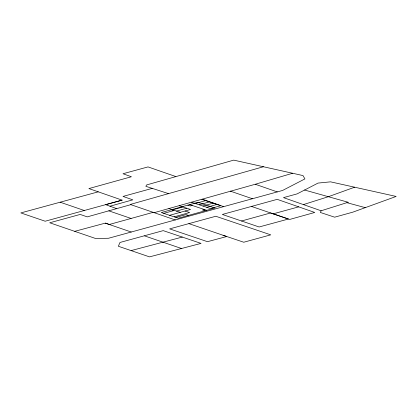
<?xml version="1.0" encoding="UTF-8"?>
<svg xmlns="http://www.w3.org/2000/svg" width="417" height="417" viewBox="0 0 417 417"><rect width="100%" height="100%" fill="white"/><g stroke="black" fill="none" stroke-linecap="round" stroke-linejoin="round"><path stroke-width="0.63" d="M321.126 210.783L320.381 212.482L334.642 217.179L352.813 212.159L396.15 196.443L330.556 181.843L318.046 183.079L297.081 193.895L283.477 197.622L321.126 210.783L348.159 202.266L304.546 190.016M354.638 187.202L328.346 196.709L303.409 204.591M348.159 202.266L346.949 202.698L365.266 207.645M154.17 212.68L255.277 184.257L292.63 173.258L303.003 175.583L304.916 178.909L282.606 190.444L108.535 238.258L95.441 238.451L49.722 222.777L80.189 214.437L87.242 216.871L130.844 204.658M292.63 173.258L233.734 160.128L146.586 184.95L145.861 186.326L168.63 193.66M263.466 166.737L130.25 204.455L175.385 219.973M109.999 206.212L132.799 199.837L123.01 196.428L152.231 188.375M172.685 209.834L182.99 206.962M195.354 203.512L205.654 200.64M163.745 213.379L173.832 210.564L171.361 209.741M192.19 205.44L190.319 205.967L187.848 205.143M176.48 211.096L186.78 208.224M199.144 204.773L209.449 201.901M169.615 215.328L190.574 209.485L179.195 205.701M202.933 206.034L213.238 203.162M206.728 207.296L217.028 204.424M174.165 216.845L189.62 212.534L185.07 211.018M175.875 217.413L185.966 214.599L188.437 215.422M204.325 209.48L202.448 210.001L204.919 210.825M153.175 212.336L109.29 224.487L105.329 223.121L74.742 231.331M175.87 176.568L148.025 166.909L123.005 173.743L131.391 176.751L88.894 188.573L122.129 200.139L105.689 204.648L116.734 208.651M251.461 206.436L277.211 199.347L314.746 212.462L289.69 219.441L251.461 206.436L222.334 214.458L259.129 226.978L288.455 219.024L270.597 212.972L241.532 220.989M98.245 191.841L20.85 212.915L45.172 221.224L122.129 200.139M144.303 235.798L119.997 242.459L118.35 246.259L149.515 256.872L201.046 243.398L163.209 230.637L144.303 235.798L181.374 248.464M188.88 223.632L226.728 236.522L207.468 241.683L169.651 228.881L215.797 216.261L270.758 234.854L243.752 242.235L223.085 235.287M273.161 213.843L298.65 206.868M182.286 237.075L131.079 250.596M201.864 199.378L220.822 205.685L210.517 208.557L191.559 202.25M189.719 204.622L206.796 210.304M168.895 208.573L180.269 212.357M108.853 210.866L131.084 218.456M60.137 202.198L84.302 210.507M105.329 223.121L131.225 232.024M230.33 191.122L252.441 198.753M255.277 184.257L277.295 191.909M202.464 199.211L223.736 206.66M197.934 202.328L161.275 212.555L178.346 218.237L215.01 208.01L197.934 202.328"/></g></svg>
